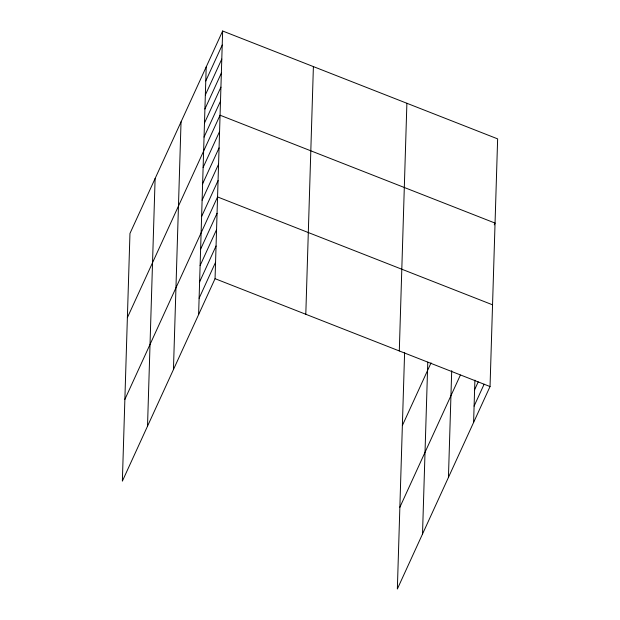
<?xml version="1.0" encoding="UTF-8"?>
<svg xmlns="http://www.w3.org/2000/svg" width="620" height="620" viewBox="0 0 620 620"><rect width="100%" height="100%" fill="white"/><g stroke="black" fill="none" stroke-linecap="round" stroke-linejoin="round"><path stroke-width="0.93" d="M147.521 426.173L155.116 178.49M173.445 369.551L181.04 121.869M198.609 314.588L206.204 66.913M222.65 31L129.96 233.453L122.365 481.128L215.055 278.682L222.65 31L497.635 138.872L490.04 386.547L397.35 589L404.604 352.548M305.8 314.278L313.394 66.596M399.296 350.951L406.89 103.276M422.514 534.045L427.785 362.15M448.438 477.423L451.709 370.683M473.603 422.46L474.897 380.153M205.77 80.949L222.216 45.035M205.344 94.984L221.79 59.071M204.91 109.019L221.356 73.106M204.484 123.055L220.922 87.141M204.05 137.09L220.495 101.176M127.371 317.665L220.061 115.212L495.055 223.084L494.256 224.835M203.12 167.47L219.565 131.556M202.616 183.815L219.062 147.901M202.12 200.167L218.558 164.254M201.616 216.512L218.062 180.598M124.868 399.396L217.558 196.943L492.551 304.815M200.617 249.201L217.054 213.288M200.113 265.554L216.558 229.64M199.609 281.899L216.054 245.985M199.113 298.243L215.551 262.33M402.364 425.529L431.063 362.855M399.861 507.268L460.381 375.077M474.602 389.771L478.214 381.881M474.099 406.115L484.127 384.214M215.055 278.682L490.04 386.547"/></g></svg>
